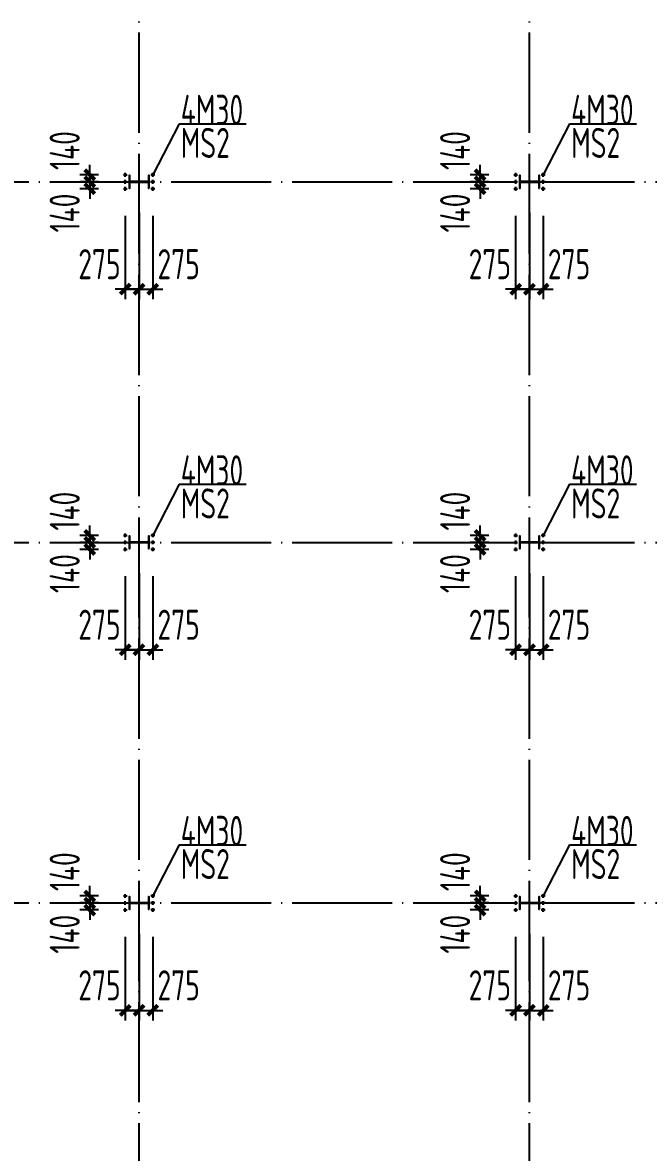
# Model space of a CAD drawing. Extents: x -32169 to 443031, y -120117 to 204739.
# Drawn here: x 71278 to 83782, y -70144 to -47583 of the extents above; entities that cross this region are included whole.
import ezdxf

# ---------------------------------------------------------------- set-up
doc = ezdxf.new("R2010")
doc.units = 0
doc.header["$LTSCALE"] = 1000
doc.linetypes.add('DOTE', pattern=[2.42, 2, -0.2, 0.02, -0.2])
doc.layers.get('0').update_dxf_attribs({"linetype": 'CONTINUOUS'})
doc.layers.get('Defpoints').update_dxf_attribs({"linetype": 'CONTINUOUS'})
for name, color, linetype in [('_TCH_KEY', 7, 'CONTINUOUS'), ('DIM', 3, 'CONTINUOUS'), ('DOTE', 1, 'CONTINUOUS'), ('HATCH', 252, 'CONTINUOUS'), ('PUB_TEXT', 7, 'CONTINUOUS'), ('端板', 7, 'CONTINUOUS'), ('钢柱', 2, 'CONTINUOUS')]:
    doc.layers.add(name, color=color, linetype=linetype)
doc.styles.add('TSSD_Dimension', font='Tssdeng.shx', dxfattribs={"width": 0.7, "bigfont": 'hztxt.shx'})
doc.styles.add('TSSD_Rein', font='Tssdeng.shx', dxfattribs={"width": 0.7, "bigfont": 'hztxt.shx'})
doc.dimstyles.new('TSSD_200_200', dxfattribs={"dimtxt": 600, "dimasz": 200, "dimexe": 200, "dimexo": 500, "dimgap": 200, "dimtad": 1, "dimdec": 0, "dimzin": 0, "dimdsep": 46, "dimtxsty": 'TSSD_Dimension', "dimblk": 'ARCHTICK', "dimblk1": 'ARCHTICK', "dimblk2": 'ARCHTICK', "dimcen": 0, "dimdle": 200, "dimclrt": 7, "dimadec": 0, "dimazin": 0, "dimtfac": 1, "dimtdec": 0, "dimtix": 1, "dimtmove": 2, "dimatfit": 3, "dimfxl": 1, "dimtolj": 1, "dimtzin": 0, "dimarcsym": 0})

# ---------------------------------------------------------------- blocks, each defined once
blk = doc.blocks.new('A$C686C7D4D')
at = {"layer": 'HATCH'}
for p, q in [((-150, 0), (150, 0)), ((0, -150), (0, 150))]:
    blk.add_line(p, q, dxfattribs=at)
at = {"layer": '端板'}
blk.add_circle((0, 0), 65, dxfattribs=at)
blk = doc.blocks.new('_ArchTick')
at = {"color": 0, "linetype": 'ByBlock', "const_width": 0.4}
blk.add_lwpolyline([(-0.5, -0.5), (0.5, 0.5)], dxfattribs=at)
blk = doc.blocks.new('*D150')
at = {"layer": 'Defpoints', "color": 0}
for p in [(73293, -50623), (72620, -50763), (73293, -50763)]:
    blk.add_point(p, dxfattribs=at)
at = {"layer": 'DIM', "color": 0, "lineweight": -2}
for p, q in [((72620, -50623), (72620, -50423)), ((72793, -50623), (72420, -50623)), ((72620, -50623), (72620, -50763)), ((72793, -50763), (72420, -50763)), ((72620, -50763), (72620, -50963))]:
    blk.add_line(p, q, dxfattribs=at)
at = {"layer": 'DIM', "color": 0, "lineweight": -2, "xscale": 200, "yscale": 200, "zscale": 200}
for p, rotation in [((72620, -50623), 270), ((72620, -50763), 90)]:
    blk.add_blockref('_ArchTick', p, dxfattribs=dict(at, rotation=rotation))
at = {"layer": 'DIM', "color": 7, "insert": (72120, -50139), "char_height": 600, "attachment_point": 5, "rotation": 90, "style": 'TSSD_Dimension'}
blk.add_mtext('\\A1;140', dxfattribs=at)
blk = doc.blocks.new('*D151')
at = {"layer": 'Defpoints', "color": 0}
for p in [(72620, -50903), (73293, -50763), (73293, -50903)]:
    blk.add_point(p, dxfattribs=at)
at = {"layer": 'DIM', "color": 0, "lineweight": -2}
for p, q in [((72620, -50763), (72620, -50563)), ((72793, -50763), (72420, -50763)), ((72793, -50903), (72420, -50903)), ((72620, -50763), (72620, -50903)), ((72620, -50903), (72620, -51103))]:
    blk.add_line(p, q, dxfattribs=at)
at = {"layer": 'DIM', "color": 0, "lineweight": -2, "xscale": 200, "yscale": 200, "zscale": 200}
for p, rotation in [((72620, -50763), 270), ((72620, -50903), 90)]:
    blk.add_blockref('_ArchTick', p, dxfattribs=dict(at, rotation=rotation))
at = {"layer": 'DIM', "color": 7, "insert": (72120, -51386), "char_height": 600, "attachment_point": 5, "rotation": 90, "style": 'TSSD_Dimension'}
blk.add_mtext('\\A1;140', dxfattribs=at)
blk = doc.blocks.new('*D152')
at = {"layer": 'Defpoints', "color": 0}
for p in [(73330, -50940), (73605, -50878), (73605, -52907)]:
    blk.add_point(p, dxfattribs=at)
at = {"layer": 'DIM', "color": 0, "lineweight": -2}
for p, q in [((73605, -51378), (73605, -53107)), ((73330, -51440), (73330, -53107)), ((73330, -52907), (73130, -52907)), ((73330, -52907), (73605, -52907)), ((73605, -52907), (73805, -52907))]:
    blk.add_line(p, q, dxfattribs=at)
at = {"layer": 'DIM', "color": 0, "lineweight": -2, "xscale": 200, "yscale": 200, "zscale": 200}
blk.add_blockref('_ArchTick', (73330, -52907), dxfattribs=at)
at = {"layer": 'DIM', "color": 0, "lineweight": -2, "xscale": 200, "yscale": 200, "zscale": 200, "rotation": 180}
blk.add_blockref('_ArchTick', (73605, -52907), dxfattribs=at)
at = {"layer": 'DIM', "color": 7, "insert": (72814, -52407), "char_height": 600, "attachment_point": 5, "style": 'TSSD_Dimension'}
blk.add_mtext('\\A1;275', dxfattribs=at)
blk = doc.blocks.new('*D153')
at = {"layer": 'Defpoints', "color": 0}
for p in [(73605, -50878), (73880, -50940), (73880, -52907)]:
    blk.add_point(p, dxfattribs=at)
at = {"layer": 'DIM', "color": 0, "lineweight": -2}
for p, q in [((73605, -51378), (73605, -53107)), ((73880, -51440), (73880, -53107)), ((73605, -52907), (73405, -52907)), ((73605, -52907), (73880, -52907)), ((73880, -52907), (74080, -52907))]:
    blk.add_line(p, q, dxfattribs=at)
at = {"layer": 'DIM', "color": 0, "lineweight": -2, "xscale": 200, "yscale": 200, "zscale": 200}
blk.add_blockref('_ArchTick', (73605, -52907), dxfattribs=at)
at = {"layer": 'DIM', "color": 0, "lineweight": -2, "xscale": 200, "yscale": 200, "zscale": 200, "rotation": 180}
blk.add_blockref('_ArchTick', (73880, -52907), dxfattribs=at)
at = {"layer": 'DIM', "color": 7, "insert": (74396, -52407), "char_height": 600, "attachment_point": 5, "style": 'TSSD_Dimension'}
blk.add_mtext('\\A1;275', dxfattribs=at)
blk = doc.blocks.new('*D154')
at = {"layer": 'Defpoints', "color": 0}
for p in [(81093, -50623), (80420, -50763), (81093, -50763)]:
    blk.add_point(p, dxfattribs=at)
at = {"layer": 'DIM', "color": 0, "lineweight": -2}
for p, q in [((80420, -50623), (80420, -50423)), ((80593, -50623), (80220, -50623)), ((80420, -50623), (80420, -50763)), ((80593, -50763), (80220, -50763)), ((80420, -50763), (80420, -50963))]:
    blk.add_line(p, q, dxfattribs=at)
at = {"layer": 'DIM', "color": 0, "lineweight": -2, "xscale": 200, "yscale": 200, "zscale": 200}
for p, rotation in [((80420, -50623), 270), ((80420, -50763), 90)]:
    blk.add_blockref('_ArchTick', p, dxfattribs=dict(at, rotation=rotation))
at = {"layer": 'DIM', "color": 7, "insert": (79920, -50139), "char_height": 600, "attachment_point": 5, "rotation": 90, "style": 'TSSD_Dimension'}
blk.add_mtext('\\A1;140', dxfattribs=at)
blk = doc.blocks.new('*D155')
at = {"layer": 'Defpoints', "color": 0}
for p in [(80420, -50903), (81093, -50763), (81093, -50903)]:
    blk.add_point(p, dxfattribs=at)
at = {"layer": 'DIM', "color": 0, "lineweight": -2}
for p, q in [((80420, -50763), (80420, -50563)), ((80593, -50763), (80220, -50763)), ((80593, -50903), (80220, -50903)), ((80420, -50763), (80420, -50903)), ((80420, -50903), (80420, -51103))]:
    blk.add_line(p, q, dxfattribs=at)
at = {"layer": 'DIM', "color": 0, "lineweight": -2, "xscale": 200, "yscale": 200, "zscale": 200}
for p, rotation in [((80420, -50763), 270), ((80420, -50903), 90)]:
    blk.add_blockref('_ArchTick', p, dxfattribs=dict(at, rotation=rotation))
at = {"layer": 'DIM', "color": 7, "insert": (79920, -51386), "char_height": 600, "attachment_point": 5, "rotation": 90, "style": 'TSSD_Dimension'}
blk.add_mtext('\\A1;140', dxfattribs=at)
blk = doc.blocks.new('*D156')
at = {"layer": 'Defpoints', "color": 0}
for p in [(81130, -50940), (81405, -50878), (81405, -52907)]:
    blk.add_point(p, dxfattribs=at)
at = {"layer": 'DIM', "color": 0, "lineweight": -2}
for p, q in [((81405, -51378), (81405, -53107)), ((81130, -51440), (81130, -53107)), ((81130, -52907), (80930, -52907)), ((81130, -52907), (81405, -52907)), ((81405, -52907), (81605, -52907))]:
    blk.add_line(p, q, dxfattribs=at)
at = {"layer": 'DIM', "color": 0, "lineweight": -2, "xscale": 200, "yscale": 200, "zscale": 200}
blk.add_blockref('_ArchTick', (81130, -52907), dxfattribs=at)
at = {"layer": 'DIM', "color": 0, "lineweight": -2, "xscale": 200, "yscale": 200, "zscale": 200, "rotation": 180}
blk.add_blockref('_ArchTick', (81405, -52907), dxfattribs=at)
at = {"layer": 'DIM', "color": 7, "insert": (80614, -52407), "char_height": 600, "attachment_point": 5, "style": 'TSSD_Dimension'}
blk.add_mtext('\\A1;275', dxfattribs=at)
blk = doc.blocks.new('*D157')
at = {"layer": 'Defpoints', "color": 0}
for p in [(81405, -50878), (81680, -50940), (81680, -52907)]:
    blk.add_point(p, dxfattribs=at)
at = {"layer": 'DIM', "color": 0, "lineweight": -2}
for p, q in [((81405, -51378), (81405, -53107)), ((81680, -51440), (81680, -53107)), ((81405, -52907), (81205, -52907)), ((81405, -52907), (81680, -52907)), ((81680, -52907), (81880, -52907))]:
    blk.add_line(p, q, dxfattribs=at)
at = {"layer": 'DIM', "color": 0, "lineweight": -2, "xscale": 200, "yscale": 200, "zscale": 200}
blk.add_blockref('_ArchTick', (81405, -52907), dxfattribs=at)
at = {"layer": 'DIM', "color": 0, "lineweight": -2, "xscale": 200, "yscale": 200, "zscale": 200, "rotation": 180}
blk.add_blockref('_ArchTick', (81680, -52907), dxfattribs=at)
at = {"layer": 'DIM', "color": 7, "insert": (82196, -52407), "char_height": 600, "attachment_point": 5, "style": 'TSSD_Dimension'}
blk.add_mtext('\\A1;275', dxfattribs=at)
blk = doc.blocks.new('*D158')
at = {"layer": 'Defpoints', "color": 0}
for p in [(72620, -57963), (73293, -57823), (73293, -57963)]:
    blk.add_point(p, dxfattribs=at)
at = {"layer": 'DIM', "color": 0, "lineweight": -2}
for p, q in [((72620, -57823), (72620, -57623)), ((72793, -57823), (72420, -57823)), ((72793, -57963), (72420, -57963)), ((72620, -57823), (72620, -57963)), ((72620, -57963), (72620, -58163))]:
    blk.add_line(p, q, dxfattribs=at)
at = {"layer": 'DIM', "color": 0, "lineweight": -2, "xscale": 200, "yscale": 200, "zscale": 200}
for p, rotation in [((72620, -57823), 270), ((72620, -57963), 90)]:
    blk.add_blockref('_ArchTick', p, dxfattribs=dict(at, rotation=rotation))
at = {"layer": 'DIM', "color": 7, "insert": (72120, -57339), "char_height": 600, "attachment_point": 5, "rotation": 90, "style": 'TSSD_Dimension'}
blk.add_mtext('\\A1;140', dxfattribs=at)
blk = doc.blocks.new('*D159')
at = {"layer": 'Defpoints', "color": 0}
for p in [(73293, -57963), (72620, -58103), (73293, -58103)]:
    blk.add_point(p, dxfattribs=at)
at = {"layer": 'DIM', "color": 0, "lineweight": -2}
for p, q in [((72793, -57963), (72420, -57963)), ((72620, -57963), (72620, -57763)), ((72620, -57963), (72620, -58103)), ((72793, -58103), (72420, -58103)), ((72620, -58103), (72620, -58303))]:
    blk.add_line(p, q, dxfattribs=at)
at = {"layer": 'DIM', "color": 0, "lineweight": -2, "xscale": 200, "yscale": 200, "zscale": 200}
for p, rotation in [((72620, -57963), 270), ((72620, -58103), 90)]:
    blk.add_blockref('_ArchTick', p, dxfattribs=dict(at, rotation=rotation))
at = {"layer": 'DIM', "color": 7, "insert": (72120, -58586), "char_height": 600, "attachment_point": 5, "rotation": 90, "style": 'TSSD_Dimension'}
blk.add_mtext('\\A1;140', dxfattribs=at)
blk = doc.blocks.new('*D160')
at = {"layer": 'Defpoints', "color": 0}
for p in [(73330, -58140), (73605, -58078), (73605, -60107)]:
    blk.add_point(p, dxfattribs=at)
at = {"layer": 'DIM', "color": 0, "lineweight": -2}
for p, q in [((73330, -58640), (73330, -60307)), ((73605, -58578), (73605, -60307)), ((73330, -60107), (73130, -60107)), ((73330, -60107), (73605, -60107)), ((73605, -60107), (73805, -60107))]:
    blk.add_line(p, q, dxfattribs=at)
at = {"layer": 'DIM', "color": 0, "lineweight": -2, "xscale": 200, "yscale": 200, "zscale": 200}
blk.add_blockref('_ArchTick', (73330, -60107), dxfattribs=at)
at = {"layer": 'DIM', "color": 0, "lineweight": -2, "xscale": 200, "yscale": 200, "zscale": 200, "rotation": 180}
blk.add_blockref('_ArchTick', (73605, -60107), dxfattribs=at)
at = {"layer": 'DIM', "color": 7, "insert": (72814, -59607), "char_height": 600, "attachment_point": 5, "style": 'TSSD_Dimension'}
blk.add_mtext('\\A1;275', dxfattribs=at)
blk = doc.blocks.new('*D161')
at = {"layer": 'Defpoints', "color": 0}
for p in [(73605, -58078), (73880, -58140), (73880, -60107)]:
    blk.add_point(p, dxfattribs=at)
at = {"layer": 'DIM', "color": 0, "lineweight": -2}
for p, q in [((73605, -58578), (73605, -60307)), ((73880, -58640), (73880, -60307)), ((73605, -60107), (73405, -60107)), ((73605, -60107), (73880, -60107)), ((73880, -60107), (74080, -60107))]:
    blk.add_line(p, q, dxfattribs=at)
at = {"layer": 'DIM', "color": 0, "lineweight": -2, "xscale": 200, "yscale": 200, "zscale": 200}
blk.add_blockref('_ArchTick', (73605, -60107), dxfattribs=at)
at = {"layer": 'DIM', "color": 0, "lineweight": -2, "xscale": 200, "yscale": 200, "zscale": 200, "rotation": 180}
blk.add_blockref('_ArchTick', (73880, -60107), dxfattribs=at)
at = {"layer": 'DIM', "color": 7, "insert": (74396, -59607), "char_height": 600, "attachment_point": 5, "style": 'TSSD_Dimension'}
blk.add_mtext('\\A1;275', dxfattribs=at)
blk = doc.blocks.new('*D162')
at = {"layer": 'Defpoints', "color": 0}
for p in [(80420, -57963), (81093, -57823), (81093, -57963)]:
    blk.add_point(p, dxfattribs=at)
at = {"layer": 'DIM', "color": 0, "lineweight": -2}
for p, q in [((80420, -57823), (80420, -57623)), ((80593, -57823), (80220, -57823)), ((80593, -57963), (80220, -57963)), ((80420, -57823), (80420, -57963)), ((80420, -57963), (80420, -58163))]:
    blk.add_line(p, q, dxfattribs=at)
at = {"layer": 'DIM', "color": 0, "lineweight": -2, "xscale": 200, "yscale": 200, "zscale": 200}
for p, rotation in [((80420, -57823), 270), ((80420, -57963), 90)]:
    blk.add_blockref('_ArchTick', p, dxfattribs=dict(at, rotation=rotation))
at = {"layer": 'DIM', "color": 7, "insert": (79920, -57339), "char_height": 600, "attachment_point": 5, "rotation": 90, "style": 'TSSD_Dimension'}
blk.add_mtext('\\A1;140', dxfattribs=at)
blk = doc.blocks.new('*D163')
at = {"layer": 'Defpoints', "color": 0}
for p in [(81093, -57963), (80420, -58103), (81093, -58103)]:
    blk.add_point(p, dxfattribs=at)
at = {"layer": 'DIM', "color": 0, "lineweight": -2}
for p, q in [((80593, -57963), (80220, -57963)), ((80420, -57963), (80420, -57763)), ((80420, -57963), (80420, -58103)), ((80593, -58103), (80220, -58103)), ((80420, -58103), (80420, -58303))]:
    blk.add_line(p, q, dxfattribs=at)
at = {"layer": 'DIM', "color": 0, "lineweight": -2, "xscale": 200, "yscale": 200, "zscale": 200}
for p, rotation in [((80420, -57963), 270), ((80420, -58103), 90)]:
    blk.add_blockref('_ArchTick', p, dxfattribs=dict(at, rotation=rotation))
at = {"layer": 'DIM', "color": 7, "insert": (79920, -58586), "char_height": 600, "attachment_point": 5, "rotation": 90, "style": 'TSSD_Dimension'}
blk.add_mtext('\\A1;140', dxfattribs=at)
blk = doc.blocks.new('*D164')
at = {"layer": 'Defpoints', "color": 0}
for p in [(81130, -58140), (81405, -58078), (81405, -60107)]:
    blk.add_point(p, dxfattribs=at)
at = {"layer": 'DIM', "color": 0, "lineweight": -2}
for p, q in [((81130, -58640), (81130, -60307)), ((81405, -58578), (81405, -60307)), ((81130, -60107), (80930, -60107)), ((81130, -60107), (81405, -60107)), ((81405, -60107), (81605, -60107))]:
    blk.add_line(p, q, dxfattribs=at)
at = {"layer": 'DIM', "color": 0, "lineweight": -2, "xscale": 200, "yscale": 200, "zscale": 200}
blk.add_blockref('_ArchTick', (81130, -60107), dxfattribs=at)
at = {"layer": 'DIM', "color": 0, "lineweight": -2, "xscale": 200, "yscale": 200, "zscale": 200, "rotation": 180}
blk.add_blockref('_ArchTick', (81405, -60107), dxfattribs=at)
at = {"layer": 'DIM', "color": 7, "insert": (80614, -59607), "char_height": 600, "attachment_point": 5, "style": 'TSSD_Dimension'}
blk.add_mtext('\\A1;275', dxfattribs=at)
blk = doc.blocks.new('*D165')
at = {"layer": 'Defpoints', "color": 0}
for p in [(81405, -58078), (81680, -58140), (81680, -60107)]:
    blk.add_point(p, dxfattribs=at)
at = {"layer": 'DIM', "color": 0, "lineweight": -2}
for p, q in [((81405, -58578), (81405, -60307)), ((81680, -58640), (81680, -60307)), ((81405, -60107), (81205, -60107)), ((81405, -60107), (81680, -60107)), ((81680, -60107), (81880, -60107))]:
    blk.add_line(p, q, dxfattribs=at)
at = {"layer": 'DIM', "color": 0, "lineweight": -2, "xscale": 200, "yscale": 200, "zscale": 200}
blk.add_blockref('_ArchTick', (81405, -60107), dxfattribs=at)
at = {"layer": 'DIM', "color": 0, "lineweight": -2, "xscale": 200, "yscale": 200, "zscale": 200, "rotation": 180}
blk.add_blockref('_ArchTick', (81680, -60107), dxfattribs=at)
at = {"layer": 'DIM', "color": 7, "insert": (82196, -59607), "char_height": 600, "attachment_point": 5, "style": 'TSSD_Dimension'}
blk.add_mtext('\\A1;275', dxfattribs=at)
blk = doc.blocks.new('*D166')
at = {"layer": 'Defpoints', "color": 0}
for p in [(72620, -65163), (73293, -65023), (73293, -65163)]:
    blk.add_point(p, dxfattribs=at)
at = {"layer": 'DIM', "color": 0, "lineweight": -2}
for p, q in [((72620, -65023), (72620, -64823)), ((72793, -65023), (72420, -65023)), ((72793, -65163), (72420, -65163)), ((72620, -65023), (72620, -65163)), ((72620, -65163), (72620, -65363))]:
    blk.add_line(p, q, dxfattribs=at)
at = {"layer": 'DIM', "color": 0, "lineweight": -2, "xscale": 200, "yscale": 200, "zscale": 200}
for p, rotation in [((72620, -65023), 270), ((72620, -65163), 90)]:
    blk.add_blockref('_ArchTick', p, dxfattribs=dict(at, rotation=rotation))
at = {"layer": 'DIM', "color": 7, "insert": (72120, -64539), "char_height": 600, "attachment_point": 5, "rotation": 90, "style": 'TSSD_Dimension'}
blk.add_mtext('\\A1;140', dxfattribs=at)
blk = doc.blocks.new('*D167')
at = {"layer": 'Defpoints', "color": 0}
for p in [(73293, -65163), (72620, -65303), (73293, -65303)]:
    blk.add_point(p, dxfattribs=at)
at = {"layer": 'DIM', "color": 0, "lineweight": -2}
for p, q in [((72620, -65163), (72620, -64963)), ((72793, -65163), (72420, -65163)), ((72620, -65163), (72620, -65303)), ((72793, -65303), (72420, -65303)), ((72620, -65303), (72620, -65503))]:
    blk.add_line(p, q, dxfattribs=at)
at = {"layer": 'DIM', "color": 0, "lineweight": -2, "xscale": 200, "yscale": 200, "zscale": 200}
for p, rotation in [((72620, -65163), 270), ((72620, -65303), 90)]:
    blk.add_blockref('_ArchTick', p, dxfattribs=dict(at, rotation=rotation))
at = {"layer": 'DIM', "color": 7, "insert": (72120, -65786), "char_height": 600, "attachment_point": 5, "rotation": 90, "style": 'TSSD_Dimension'}
blk.add_mtext('\\A1;140', dxfattribs=at)
blk = doc.blocks.new('*D168')
at = {"layer": 'Defpoints', "color": 0}
for p in [(73330, -65340), (73605, -65278), (73605, -67307)]:
    blk.add_point(p, dxfattribs=at)
at = {"layer": 'DIM', "color": 0, "lineweight": -2}
for p, q in [((73330, -65840), (73330, -67507)), ((73605, -65778), (73605, -67507)), ((73330, -67307), (73130, -67307)), ((73330, -67307), (73605, -67307)), ((73605, -67307), (73805, -67307))]:
    blk.add_line(p, q, dxfattribs=at)
at = {"layer": 'DIM', "color": 0, "lineweight": -2, "xscale": 200, "yscale": 200, "zscale": 200}
blk.add_blockref('_ArchTick', (73330, -67307), dxfattribs=at)
at = {"layer": 'DIM', "color": 0, "lineweight": -2, "xscale": 200, "yscale": 200, "zscale": 200, "rotation": 180}
blk.add_blockref('_ArchTick', (73605, -67307), dxfattribs=at)
at = {"layer": 'DIM', "color": 7, "insert": (72814, -66807), "char_height": 600, "attachment_point": 5, "style": 'TSSD_Dimension'}
blk.add_mtext('\\A1;275', dxfattribs=at)
blk = doc.blocks.new('*D169')
at = {"layer": 'Defpoints', "color": 0}
for p in [(73605, -65278), (73880, -65340), (73880, -67307)]:
    blk.add_point(p, dxfattribs=at)
at = {"layer": 'DIM', "color": 0, "lineweight": -2}
for p, q in [((73605, -65778), (73605, -67507)), ((73880, -65840), (73880, -67507)), ((73605, -67307), (73405, -67307)), ((73605, -67307), (73880, -67307)), ((73880, -67307), (74080, -67307))]:
    blk.add_line(p, q, dxfattribs=at)
at = {"layer": 'DIM', "color": 0, "lineweight": -2, "xscale": 200, "yscale": 200, "zscale": 200}
blk.add_blockref('_ArchTick', (73605, -67307), dxfattribs=at)
at = {"layer": 'DIM', "color": 0, "lineweight": -2, "xscale": 200, "yscale": 200, "zscale": 200, "rotation": 180}
blk.add_blockref('_ArchTick', (73880, -67307), dxfattribs=at)
at = {"layer": 'DIM', "color": 7, "insert": (74396, -66807), "char_height": 600, "attachment_point": 5, "style": 'TSSD_Dimension'}
blk.add_mtext('\\A1;275', dxfattribs=at)
blk = doc.blocks.new('*D170')
at = {"layer": 'Defpoints', "color": 0}
for p in [(80420, -65163), (81093, -65023), (81093, -65163)]:
    blk.add_point(p, dxfattribs=at)
at = {"layer": 'DIM', "color": 0, "lineweight": -2}
for p, q in [((80420, -65023), (80420, -64823)), ((80593, -65023), (80220, -65023)), ((80593, -65163), (80220, -65163)), ((80420, -65023), (80420, -65163)), ((80420, -65163), (80420, -65363))]:
    blk.add_line(p, q, dxfattribs=at)
at = {"layer": 'DIM', "color": 0, "lineweight": -2, "xscale": 200, "yscale": 200, "zscale": 200}
for p, rotation in [((80420, -65023), 270), ((80420, -65163), 90)]:
    blk.add_blockref('_ArchTick', p, dxfattribs=dict(at, rotation=rotation))
at = {"layer": 'DIM', "color": 7, "insert": (79920, -64539), "char_height": 600, "attachment_point": 5, "rotation": 90, "style": 'TSSD_Dimension'}
blk.add_mtext('\\A1;140', dxfattribs=at)
blk = doc.blocks.new('*D171')
at = {"layer": 'Defpoints', "color": 0}
for p in [(81093, -65163), (80420, -65303), (81093, -65303)]:
    blk.add_point(p, dxfattribs=at)
at = {"layer": 'DIM', "color": 0, "lineweight": -2}
for p, q in [((80420, -65163), (80420, -64963)), ((80593, -65163), (80220, -65163)), ((80420, -65163), (80420, -65303)), ((80593, -65303), (80220, -65303)), ((80420, -65303), (80420, -65503))]:
    blk.add_line(p, q, dxfattribs=at)
at = {"layer": 'DIM', "color": 0, "lineweight": -2, "xscale": 200, "yscale": 200, "zscale": 200}
for p, rotation in [((80420, -65163), 270), ((80420, -65303), 90)]:
    blk.add_blockref('_ArchTick', p, dxfattribs=dict(at, rotation=rotation))
at = {"layer": 'DIM', "color": 7, "insert": (79920, -65786), "char_height": 600, "attachment_point": 5, "rotation": 90, "style": 'TSSD_Dimension'}
blk.add_mtext('\\A1;140', dxfattribs=at)
blk = doc.blocks.new('*D172')
at = {"layer": 'Defpoints', "color": 0}
for p in [(81130, -65340), (81405, -65278), (81405, -67307)]:
    blk.add_point(p, dxfattribs=at)
at = {"layer": 'DIM', "color": 0, "lineweight": -2}
for p, q in [((81130, -65840), (81130, -67507)), ((81405, -65778), (81405, -67507)), ((81130, -67307), (80930, -67307)), ((81130, -67307), (81405, -67307)), ((81405, -67307), (81605, -67307))]:
    blk.add_line(p, q, dxfattribs=at)
at = {"layer": 'DIM', "color": 0, "lineweight": -2, "xscale": 200, "yscale": 200, "zscale": 200}
blk.add_blockref('_ArchTick', (81130, -67307), dxfattribs=at)
at = {"layer": 'DIM', "color": 0, "lineweight": -2, "xscale": 200, "yscale": 200, "zscale": 200, "rotation": 180}
blk.add_blockref('_ArchTick', (81405, -67307), dxfattribs=at)
at = {"layer": 'DIM', "color": 7, "insert": (80614, -66807), "char_height": 600, "attachment_point": 5, "style": 'TSSD_Dimension'}
blk.add_mtext('\\A1;275', dxfattribs=at)
blk = doc.blocks.new('*D173')
at = {"layer": 'Defpoints', "color": 0}
for p in [(81405, -65278), (81680, -65340), (81680, -67307)]:
    blk.add_point(p, dxfattribs=at)
at = {"layer": 'DIM', "color": 0, "lineweight": -2}
for p, q in [((81405, -65778), (81405, -67507)), ((81680, -65840), (81680, -67507)), ((81405, -67307), (81205, -67307)), ((81405, -67307), (81680, -67307)), ((81680, -67307), (81880, -67307))]:
    blk.add_line(p, q, dxfattribs=at)
at = {"layer": 'DIM', "color": 0, "lineweight": -2, "xscale": 200, "yscale": 200, "zscale": 200}
blk.add_blockref('_ArchTick', (81405, -67307), dxfattribs=at)
at = {"layer": 'DIM', "color": 0, "lineweight": -2, "xscale": 200, "yscale": 200, "zscale": 200, "rotation": 180}
blk.add_blockref('_ArchTick', (81680, -67307), dxfattribs=at)
at = {"layer": 'DIM', "color": 7, "insert": (82196, -66807), "char_height": 600, "attachment_point": 5, "style": 'TSSD_Dimension'}
blk.add_mtext('\\A1;275', dxfattribs=at)

msp = doc.modelspace()

# ---------------------------------------------------------------- linework, layer by layer
at = {"layer": 'DOTE', "linetype": 'DOTE'}
for p, q in [((73605.24457, -95762.90283), (73605.24457, 15277.3647)), ((81405.24457, -95762.90283), (81405.24457, 15277.3647)), ((64565.24457, -50762.6353), (93469.06221, -50762.6353)), ((64565.24457, -57962.6353), (93469.06221, -57962.6353)), ((64565.24457, -65162.6353), (93469.06221, -65162.6353))]:
    msp.add_line(p, q, dxfattribs=at)
at = {"layer": 'PUB_TEXT'}
for p, q in [((74407.96392, -49602.79642), (73880.24457, -50622.6353)), ((74407.96392, -49602.79642), (75747.06855, -49602.79642)), ((82207.96392, -49602.79642), (81680.24457, -50622.6353)), ((82207.96392, -49602.79642), (83547.06855, -49602.79642)), ((74407.96392, -56802.79642), (73880.24457, -57822.6353)), ((74407.96392, -56802.79642), (75747.06855, -56802.79642)), ((82207.96392, -56802.79642), (81680.24457, -57822.6353)), ((82207.96392, -56802.79642), (83547.06855, -56802.79642)), ((74407.96392, -64002.79642), (73880.24457, -65022.6353)), ((74407.96392, -64002.79642), (75747.06855, -64002.79642)), ((82207.96392, -64002.79642), (81680.24457, -65022.6353)), ((82207.96392, -64002.79642), (83547.06855, -64002.79642))]:
    msp.add_line(p, q, dxfattribs=at)
at = {"layer": '钢柱'}
for points in [[(73805.24457, -50887.6353), (73805.24457, -50637.6353), (73791.24457, -50637.6353), (73791.24457, -50758.6353), (73419.24457, -50758.6353), (73419.24457, -50637.6353), (73405.24457, -50637.6353), (73405.24457, -50887.6353), (73419.24457, -50887.6353), (73419.24457, -50766.6353), (73791.24457, -50766.6353), (73791.24457, -50887.6353)], [(81605.24457, -50887.6353), (81605.24457, -50637.6353), (81591.24457, -50637.6353), (81591.24457, -50758.6353), (81219.24457, -50758.6353), (81219.24457, -50637.6353), (81205.24457, -50637.6353), (81205.24457, -50887.6353), (81219.24457, -50887.6353), (81219.24457, -50766.6353), (81591.24457, -50766.6353), (81591.24457, -50887.6353)], [(73805.24457, -58087.6353), (73805.24457, -57837.6353), (73791.24457, -57837.6353), (73791.24457, -57958.6353), (73419.24457, -57958.6353), (73419.24457, -57837.6353), (73405.24457, -57837.6353), (73405.24457, -58087.6353), (73419.24457, -58087.6353), (73419.24457, -57966.6353), (73791.24457, -57966.6353), (73791.24457, -58087.6353)], [(81605.24457, -58087.6353), (81605.24457, -57837.6353), (81591.24457, -57837.6353), (81591.24457, -57958.6353), (81219.24457, -57958.6353), (81219.24457, -57837.6353), (81205.24457, -57837.6353), (81205.24457, -58087.6353), (81219.24457, -58087.6353), (81219.24457, -57966.6353), (81591.24457, -57966.6353), (81591.24457, -58087.6353)], [(73805.24457, -65287.6353), (73805.24457, -65037.6353), (73791.24457, -65037.6353), (73791.24457, -65158.6353), (73419.24457, -65158.6353), (73419.24457, -65037.6353), (73405.24457, -65037.6353), (73405.24457, -65287.6353), (73419.24457, -65287.6353), (73419.24457, -65166.6353), (73791.24457, -65166.6353), (73791.24457, -65287.6353)], [(81605.24457, -65287.6353), (81605.24457, -65037.6353), (81591.24457, -65037.6353), (81591.24457, -65158.6353), (81219.24457, -65158.6353), (81219.24457, -65037.6353), (81205.24457, -65037.6353), (81205.24457, -65287.6353), (81219.24457, -65287.6353), (81219.24457, -65166.6353), (81591.24457, -65166.6353), (81591.24457, -65287.6353)]]:
    msp.add_lwpolyline(points, close=True, dxfattribs=at)

# ---------------------------------------------------------------- block references
at = {"layer": '_TCH_KEY', "yscale": 0.25, "zscale": 0.25}
for p, xscale in [((73330.24457, -50622.6353), 0.25), ((73330.24457, -50762.6353), 0.25), ((73880.24457, -50622.6353), -0.25), ((73880.24457, -50762.6353), -0.25), ((81130.24457, -50622.6353), 0.25), ((81130.24457, -50762.6353), 0.25), ((81680.24457, -50622.6353), -0.25), ((81680.24457, -50762.6353), -0.25), ((73330.24457, -50902.6353), 0.25), ((73880.24457, -50902.6353), -0.25), ((81130.24457, -50902.6353), 0.25), ((81680.24457, -50902.6353), -0.25), ((73330.24457, -57822.6353), 0.25), ((73330.24457, -57962.6353), 0.25), ((73880.24457, -57822.6353), -0.25), ((73880.24457, -57962.6353), -0.25), ((81130.24457, -57822.6353), 0.25), ((81130.24457, -57962.6353), 0.25), ((81680.24457, -57822.6353), -0.25), ((81680.24457, -57962.6353), -0.25), ((73330.24457, -58102.6353), 0.25), ((73880.24457, -58102.6353), -0.25), ((81130.24457, -58102.6353), 0.25), ((81680.24457, -58102.6353), -0.25), ((73330.24457, -65022.6353), 0.25), ((73330.24457, -65162.6353), 0.25), ((73880.24457, -65022.6353), -0.25), ((73880.24457, -65162.6353), -0.25), ((81130.24457, -65022.6353), 0.25), ((81130.24457, -65162.6353), 0.25), ((81680.24457, -65022.6353), -0.25), ((81680.24457, -65162.6353), -0.25), ((73330.24457, -65302.6353), 0.25), ((73880.24457, -65302.6353), -0.25), ((81130.24457, -65302.6353), 0.25), ((81680.24457, -65302.6353), -0.25)]:
    msp.add_blockref('A$C686C7D4D', p, dxfattribs=dict(at, xscale=xscale))

# ---------------------------------------------------------------- texts
at = {"layer": 'PUB_TEXT', "style": 'TSSD_Rein', "width": 0.7}
for s, p in [('4M30', (74438.02101, -49624.60692, 292.0163)), ('4M30', (82238.02101, -49624.60692, 292.0163)), ('MS2', (74438.02101, -50285.58199, 292.0163)), ('MS2', (82238.02101, -50285.58199, 292.0163)), ('4M30', (74438.02101, -56824.60692, 292.0163)), ('4M30', (82238.02101, -56824.60692, 292.0163)), ('MS2', (74438.02101, -57485.58199, 292.0163)), ('MS2', (82238.02101, -57485.58199, 292.0163)), ('4M30', (74438.02101, -64024.60692, 292.0163)), ('4M30', (82238.02101, -64024.60692, 292.0163)), ('MS2', (74438.02101, -64685.58199, 292.0163)), ('MS2', (82238.02101, -64685.58199, 292.0163))]:
    msp.add_text(s, height=600, dxfattribs=at).set_placement(p)

# ---------------------------------------------------------------- dimensions: what is measured, and where the dimension line sits
at = {"layer": 'DIM'}
for base, p1, p2, picture, middle in [((72620.13584, -50762.6353), (73292.74457, -50622.6353), (73292.74457, -50762.6353), '*D150', (72120.13584, -50138.78915)), ((80420.13584, -50762.6353), (81092.74457, -50622.6353), (81092.74457, -50762.6353), '*D154', (79920.13584, -50138.78915)), ((72620.13584, -50902.6353), (73292.74457, -50762.6353), (73292.74457, -50902.6353), '*D151', (72120.13584, -51386.48145)), ((80420.13584, -50902.6353), (81092.74457, -50762.6353), (81092.74457, -50902.6353), '*D155', (79920.13584, -51386.48145)), ((72620.13584, -57962.6353), (73292.74457, -57822.6353), (73292.74457, -57962.6353), '*D158', (72120.13584, -57338.78915)), ((80420.13584, -57962.6353), (81092.74457, -57822.6353), (81092.74457, -57962.6353), '*D162', (79920.13584, -57338.78915)), ((72620.13584, -58102.6353), (73292.74457, -57962.6353), (73292.74457, -58102.6353), '*D159', (72120.13584, -58586.48145)), ((80420.13584, -58102.6353), (81092.74457, -57962.6353), (81092.74457, -58102.6353), '*D163', (79920.13584, -58586.48145)), ((72620.13584, -65162.6353), (73292.74457, -65022.6353), (73292.74457, -65162.6353), '*D166', (72120.13584, -64538.78915)), ((80420.13584, -65162.6353), (81092.74457, -65022.6353), (81092.74457, -65162.6353), '*D170', (79920.13584, -64538.78915)), ((72620.13584, -65302.6353), (73292.74457, -65162.6353), (73292.74457, -65302.6353), '*D167', (72120.13584, -65786.48145)), ((80420.13584, -65302.6353), (81092.74457, -65162.6353), (81092.74457, -65302.6353), '*D171', (79920.13584, -65786.48145))]:
    dim = msp.add_linear_dim(base=base, p1=p1, p2=p2, angle=90, dimstyle='TSSD_200_200', dxfattribs=at)
    dim.commit()
    dim.dimension.update_dxf_attribs({"geometry": picture, "text_midpoint": middle, "dimtype": 160})
for base, p1, p2, picture, middle in [((73605.24457, -52907.31919), (73330.24457, -50940.1353), (73605.24457, -50878.32764), '*D152', (72814.09073, -52407.31919)), ((73880.24457, -52907.31919), (73605.24457, -50878.32764), (73880.24457, -50940.1353), '*D153', (74396.39842, -52407.31919)), ((81405.24457, -52907.31919), (81130.24457, -50940.1353), (81405.24457, -50878.32764), '*D156', (80614.09073, -52407.31919)), ((81680.24457, -52907.31919), (81405.24457, -50878.32764), (81680.24457, -50940.1353), '*D157', (82196.39842, -52407.31919)), ((73605.24457, -60107.31919), (73330.24457, -58140.1353), (73605.24457, -58078.32764), '*D160', (72814.09073, -59607.31919)), ((73880.24457, -60107.31919), (73605.24457, -58078.32764), (73880.24457, -58140.1353), '*D161', (74396.39842, -59607.31919)), ((81405.24457, -60107.31919), (81130.24457, -58140.1353), (81405.24457, -58078.32764), '*D164', (80614.09073, -59607.31919)), ((81680.24457, -60107.31919), (81405.24457, -58078.32764), (81680.24457, -58140.1353), '*D165', (82196.39842, -59607.31919)), ((73605.24457, -67307.31919), (73330.24457, -65340.1353), (73605.24457, -65278.32764), '*D168', (72814.09073, -66807.31919)), ((73880.24457, -67307.31919), (73605.24457, -65278.32764), (73880.24457, -65340.1353), '*D169', (74396.39842, -66807.31919)), ((81405.24457, -67307.31919), (81130.24457, -65340.1353), (81405.24457, -65278.32764), '*D172', (80614.09073, -66807.31919)), ((81680.24457, -67307.31919), (81405.24457, -65278.32764), (81680.24457, -65340.1353), '*D173', (82196.39842, -66807.31919))]:
    dim = msp.add_linear_dim(base=base, p1=p1, p2=p2, dimstyle='TSSD_200_200', dxfattribs=at)
    dim.commit()
    dim.dimension.update_dxf_attribs({"geometry": picture, "text_midpoint": middle, "dimtype": 160})

doc.saveas('drawing.dxf')
